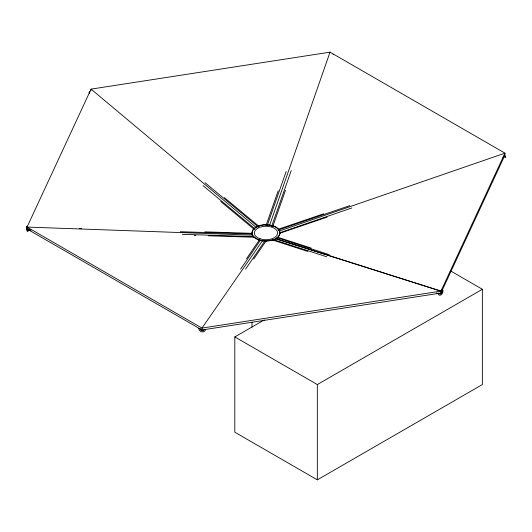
<?xml version="1.0" encoding="UTF-8"?>
<svg xmlns="http://www.w3.org/2000/svg" width="532" height="532" viewBox="0 0 532 532"><rect width="100%" height="100%" fill="white"/><g stroke="black" fill="none" stroke-linecap="round" stroke-linejoin="round"><path stroke-width="0.8" d="M251.995 327.133L251.995 322.179M252.487 235.131A14.377 6.091 10.7 0 0 262.382 240.823A14.377 5.367 -3.8 0 0 275.862 238.748A14.377 7.342 -15.5 0 0 279.539 230.948L504.968 153.15L440.935 291.117L201.967 328.084L27.032 227.084L252.467 235.131A14.377 8.785 16.9 0 1 256.078 227.304A14.377 10.76 5.3 0 1 269.624 225.202L330.033 52.156L504.968 153.15L504.968 155.058L440.935 293.026L201.967 329.993L27.032 228.993L27.032 227.084L91.065 89.123L330.033 52.156M266.273 225.608A3.498 2.248 19.2 0 1 266.14 225.176L278.203 190.795M267.37 225.635A2.334 1.496 19.2 0 1 267.27 225.355L286.183 171.43M271.692 226.3A2.334 1.496 19.2 0 0 271.746 226.047L291.217 170.566M272.816 226.619A3.498 2.248 19.2 0 0 272.883 226.22L285.491 190.276M246.496 258.732L259.117 240.291L260.248 240.464A2.334 2.095 34.7 0 0 260.308 240.843M240.61 269.152L260.248 240.464M245.558 269.159L264.73 241.156L265.86 241.328A3.498 3.139 34.7 0 1 265.807 241.608M253.704 259.091L265.86 241.328M262.376 240.85L201.967 328.084L201.967 329.993M253.93 229.538A3.498 1.529 -50 0 1 253.95 229.146L254.781 228.667L203.018 185.635M257.94 227.091A2.334 1.017 -50 0 0 258.06 226.778L258.891 226.3L224.384 197.611M273.182 240.464A3.498 2.414 -72.4 0 1 273.109 240.211L273.94 239.733L326.794 256.81M277.125 238.855A2.334 1.609 -72.4 0 0 277.219 237.837L278.05 237.358L311.18 248.065M450.797 271.054L482.364 289.282L482.364 384.563L317.331 479.844L234.818 432.203L234.818 336.922L264.238 319.938M436.406 292.966L437.982 293.478L438.814 292.999A2.334 1.609 -72.4 0 0 440.775 293.883A2.334 1.609 -72.4 0 0 442.092 291.104L442.917 290.625L441.341 290.113M234.818 336.922L317.331 384.563L482.364 289.282M278.342 229.804L278.183 229.279L323.695 213.778M278.183 229.279L278.489 229.937L349.89 205.611M279.752 232.783L351.878 207.926M503.319 156.335L504.888 155.796L505.387 157.592L505.121 157.273M279.686 232.524L279.992 233.176L327.067 217.136M502.833 157.253L505.187 156.455M204.82 231.852L252.008 233.335L252.314 233.987A2.334 0.778 -87.9 0 0 252.248 234.366M79.275 228.547L81.762 228.627M180.282 231.719L252.314 233.987M31.102 230.223L28.615 230.15A3.498 1.164 -87.9 0 1 27.026 230.881A3.498 1.164 -87.9 0 1 26.813 226.253L27.112 226.905A2.334 0.778 -87.9 0 0 27.278 229.917A2.334 0.778 -87.9 0 0 28.316 229.492L29.972 229.545M182.31 234.333L253.511 236.574L253.817 237.225A3.498 1.164 -87.9 0 1 253.744 237.458M194.207 235.35L195.862 235.403M208.278 235.796L253.817 237.225M27.032 228.993L28.688 229.053M266.14 225.176L267.27 225.355M271.746 226.047L272.883 226.22M440.935 291.117L275.909 238.762L440.935 291.117L440.935 293.026M277.219 237.837L329.281 254.662M273.109 240.211L307.822 251.423M205.02 182.682L258.06 226.778M220.727 201.522L253.95 229.146M256.092 227.317L91.065 89.123L91.065 90.393M28.316 229.492L28.615 230.15M504.808 156.601L504.502 155.863M504.422 155.364L504.988 156.508L504.888 155.796M278.595 230.283L278.489 229.937M279.992 233.176L280.091 233.588M317.331 384.563L317.331 479.844M269.638 225.202A14.377 10.035 -13.6 0 1 279.533 230.935M442.917 290.625A3.498 2.414 -72.4 0 1 440.955 294.921A3.498 2.414 -72.4 0 1 437.982 293.478M278.05 237.358A3.498 2.414 -72.4 0 1 278.07 237.644M274.06 240.052A2.334 1.609 -72.4 0 1 273.94 239.733M251.909 233.9A3.498 1.164 -87.9 0 1 252.008 233.335M253.511 236.574A2.334 0.778 -87.9 0 1 253.405 236.86M333.192 54.304A3.498 2.248 19.2 0 1 333.178 54.503M259.137 240.57A3.498 3.139 34.7 0 1 259.117 240.291M264.73 241.156A2.334 2.095 34.7 0 1 264.63 241.508M89.669 93.306A3.498 1.529 -50 0 1 89.083 92.083L89.908 91.604A2.334 1.017 -50 0 0 89.955 92.069M258.891 226.3A3.498 1.529 -50 0 1 258.725 226.772M254.775 228.92A2.334 1.017 -50 0 1 254.781 228.667M199.932 328.577L198.802 328.404A3.498 3.139 34.7 0 0 201.987 331.902A3.498 3.139 34.7 0 0 205.545 329.448L204.414 329.268A2.334 2.095 34.7 0 1 199.932 328.577M258.998 239.999A14.005 8.086 0 0 0 280.005 232.996A14.005 8.086 0 0 0 258.998 225.994A14.005 8.086 0 0 0 258.998 239.999M260.168 238.828A11.671 6.736 0 0 0 277.671 232.996A11.671 6.736 0 0 0 260.168 227.164A11.671 6.736 0 0 0 260.168 238.828"/></g></svg>
